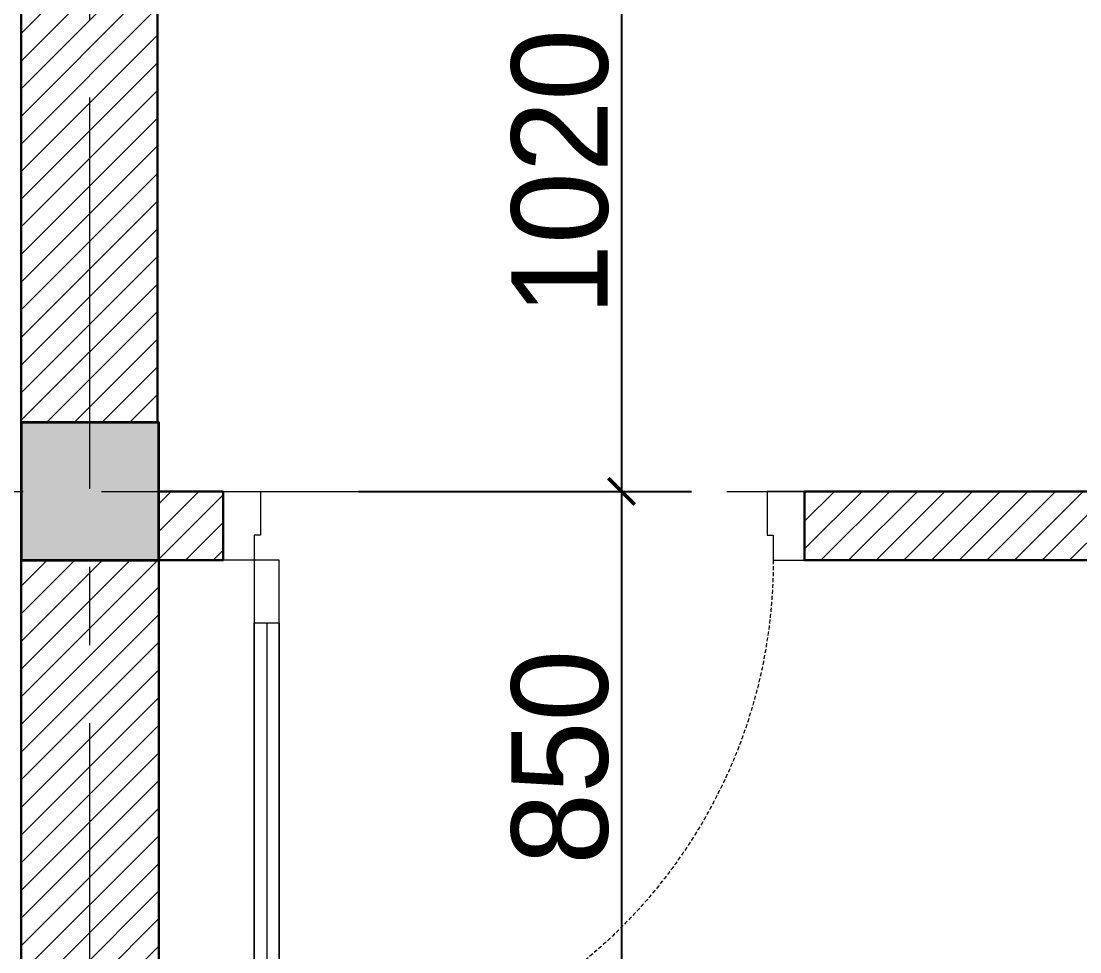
# Model space of a CAD drawing. Header units: millimetres. Extents: x 1832547 to 2001569, y -558009 to -417808.
# Drawn here: x 1888578 to 1890271, y -503051 to -501564 of the extents above; entities that cross this region are included whole.
import ezdxf

# ---------------------------------------------------------------- set-up
doc = ezdxf.new("R2010")
doc.units = ezdxf.units.MM
doc.header["$MEASUREMENT"] = 0
doc.linetypes.add('CENTER', pattern=[2, 1.25, -0.25, 0.25, -0.25])
doc.linetypes.add('HIDDEN', pattern=[9.525, 6.35, -3.175])
doc.layers.get('0').update_dxf_attribs({"linetype": 'CONTINUOUS'})
doc.layers.get('DEFPOINTS').update_dxf_attribs({"linetype": 'CONTINUOUS'})
for name, color, linetype, lineweight in [('CA. TUONG', 30, 'CONTINUOUS', 30), ('CA.cot', 2, 'CONTINUOUS', 35), ('CA.dim 08', 8, 'CONTINUOUS', 13), ('CA.tim 67', 67, 'CENTER', 9), ('CA.vat lieu 08', 8, 'CONTINUOUS', 5), ('NKB-Fur', 25, 'CONTINUOUS', 9)]:
    doc.layers.add(name, color=color, linetype=linetype, lineweight=lineweight)
doc.styles.get("Standard").update_dxf_attribs({"font": 'roman.shx'})
doc.dimstyles.new('CA 70', dxfattribs={"dimscale": 0.7, "dimtxt": 220, "dimasz": 60, "dimexe": 160, "dimexo": 0, "dimgap": 30, "dimtad": 1, "dimdec": 0, "dimrnd": 5, "dimzin": 0, "dimdsep": 46, "dimtxsty": 'Standard', "dimblk": 'ARCHTICK', "dimcen": 0.09, "dimdle": 160, "dimclrd": 256, "dimclre": 256, "dimclrt": 255, "dimadec": 0, "dimazin": 0, "dimtfac": 1, "dimtdec": 0, "dimtix": 1, "dimtmove": 2, "dimatfit": 3, "dimldrblk": 'DOT', "dimfxl": 600, "dimfxlon": 1, "dimtolj": 1, "dimtzin": 0, "dimarcsym": 0})
pattern_1 = [(45, (1289.156, 0), (-22.0970869, 22.0970869), [])]

# ---------------------------------------------------------------- blocks, each defined once
blk = doc.blocks.new('A$Ccce9e104')
at = {"layer": 'CA.vat lieu 08'}
h = blk.add_hatch(color=256, dxfattribs=at)
h.dxf.hatch_style = 1
h.paths.add_polyline_path([(220, 220), (220, 0), (0, 0), (0, 220)])
at = {"layer": 'CA.cot'}
blk.add_lwpolyline([(220, 220), (220, 0), (0, 0), (0, 220)], close=True, dxfattribs=at)
blk = doc.blocks.new('*U88')
blk.add_line((100, -70), (730, -70))
for points in [[(-110, 0), (-110, -60), (-40, -60), (-40, -50), (0, -50), (0, 0)], [(0, -50), (830, -50), (830, -90), (0, -90)], [(100, -50), (100, -90), (730, -90), (730, -50)], [(-110, -930), (-110, -870), (-40, -870), (-40, -880), (0, -880), (0, -930)]]:
    blk.add_lwpolyline(points, close=True)
at = {"linetype": 'HIDDEN'}
blk.add_arc((0, -50), 830, 270, 360, dxfattribs=at)
blk = doc.blocks.new('ƯT5T45')
at = {"layer": 'CA.vat lieu 08'}
h = blk.add_hatch(dxfattribs=at)
h.set_pattern_fill('ANSI31', color=256, scale=250)
h.set_pattern_definition(pattern_1)
h.paths.add_polyline_path([(1889928, -465984.7), (1888578, -465984.7), (1888578, -470864.7), (1888798, -470864.7), (1888798, -466204.7), (1889928, -466204.7)])
h.paths.add_polyline_path([(1898138.1, -465984.7), (1894798.1, -465984.7), (1894798.1, -466204.7), (1895778.1, -466204.7), (1895778.1, -466656.7), (1895888.1, -466656.7), (1895888.1, -466204.7), (1898138.1, -466204.7)])
h.paths.add_polyline_path([(1899058.1, -467404.7), (1898358.1, -467404.7), (1898358.1, -467138.1), (1898248.1, -467138.1), (1898248.1, -467404.7), (1894578.1, -467404.7), (1894578.1, -469924.7), (1894688.1, -469924.7), (1894688.1, -467514.9), (1899058.1, -467514.9)])
h.paths.add_polyline_path([(1898358.1, -466204.7), (1898248.1, -466204.7), (1898248.1, -466438.4), (1898358.1, -466438.4)])
h.paths.add_polyline_path([(1899058.1, -468224.4), (1898838.1, -468224.4), (1898838.1, -469714.2), (1899058.1, -469714.2)], flags=17)
h.paths.add_polyline_path([(1899058.1, -470313.9), (1898838.1, -470313.9), (1898838.1, -470864.7), (1899058.1, -470864.7)])
h.paths.add_polyline_path([(1898838.1, -470974.7), (1894798.1, -470974.7), (1894798.1, -471084.7), (1898137.7, -471084.7), (1898137.7, -471684.9), (1898357.4, -471684.9), (1898357.4, -471584.7), (1898358.1, -471084.7), (1898838.1, -471084.7)])
h.paths.add_polyline_path([(1898357.4, -473524.6), (1898138.1, -473524.6), (1898138.1, -474124.7), (1898357.4, -474124.7)])
h.paths.add_polyline_path([(1898138.1, -474124.7), (1896847.9, -474124.7), (1896847.9, -474344.7), (1898138.1, -474344.7)])
h.paths.add_polyline_path([(1895248.1, -474124.7), (1894798.1, -474124.7), (1894798.1, -474344.7), (1895248.1, -474344.7)])
h.paths.add_polyline_path([(1894798.1, -475144.4), (1894578.1, -475144.4), (1894578.1, -477164.7), (1894798.1, -477164.7)])
h.paths.add_polyline_path([(1894578.1, -478074.7), (1889830.8, -478074.7), (1889830.8, -478184.7), (1894578.1, -478184.7)])
h.paths.add_polyline_path([(1888795.9, -477054.7), (1888578.4, -477054.9), (1888578.4, -477154.6), (1888578, -477964.7), (1888795.9, -477964.7)])
h.paths.add_polyline_path([(1888798, -478184.7), (1888578, -478184.7), (1888578, -478924.7), (1888798, -478924.7)])
h.paths.add_polyline_path([(1888798, -480724.6), (1888577.9, -480724.6), (1888577.9, -481464.7), (1888798, -481464.7)])
h.paths.add_polyline_path([(1894578.1, -481464.7), (1893178.1, -481464.7), (1893178.1, -479284.6), (1893068.1, -479284.6), (1893068.1, -481464.7), (1888798, -481464.7), (1888798, -481684.7), (1894578.1, -481684.7)])
h.paths.add_polyline_path([(1894798.1, -480284.7), (1894578.1, -480284.7), (1894578.1, -481464.7), (1894798.1, -481464.7)])
h.paths.add_polyline_path([(1894798.1, -479284.6), (1894578.1, -479284.6), (1894578.1, -479584.3), (1894798.1, -479584.3)])
h.paths.add_polyline_path([(1894578.1, -479284.6), (1893928.1, -479284.6), (1893928.1, -479394.6), (1894578.1, -479394.6)])
h = blk.add_hatch(dxfattribs=at)
h.set_pattern_fill('ANSI31', color=256, scale=250)
h.set_pattern_definition(pattern_1)
h.paths.add_polyline_path([(1888900.8, -478074.7), (1888798, -478074.7), (1888798, -478184.7), (1888900.8, -478184.7)])
at = {"layer": 'CA. TUONG'}
blk.add_line((1888900.8, -478074.7), (1888900.8, -478184.7), dxfattribs=at)
for points in [[(1888795.9, -477054.7), (1888578, -477054.7), (1888578, -477964.7), (1888795.9, -477964.7)], [(1888900.8, -478074.7), (1888798, -478074.7), (1888798, -478184.7), (1888900.8, -478184.7)], [(1889830.8, -478074.7), (1894578.1, -478074.7), (1894578.1, -478184.7), (1889830.8, -478184.7)], [(1888578, -478924.7), (1888798, -478924.7), (1888798, -478184.7), (1888578, -478184.7)]]:
    blk.add_lwpolyline(points, close=True, dxfattribs=at)
at = {"layer": 'CA.tim 67', "ltscale": 500}
for p, q in [((1888688, -483070.4), (1888688, -462864)), ((1877956.3, -478074.7), (1906135.3, -478074.7))]:
    blk.add_line(p, q, dxfattribs=at)
at = {"layer": 'CA.cot', "xscale": -1, "rotation": 90}
blk.add_blockref('A$Ccce9e104', (1888798, -477964.7), dxfattribs=at)
at = {"layer": 'NKB-Fur', "xscale": -1, "rotation": 90}
blk.add_blockref('*U88', (1888900.8, -478184.7), dxfattribs=at)
blk = doc.blocks.new('_ArchTick')
at = {"color": 1, "linetype": 'ByBlock', "const_width": 0.15}
blk.add_lwpolyline([(-0.5, -0.5), (0.5, 0.5)], dxfattribs=at)
blk = doc.blocks.new('*D292')
at = {"layer": 'CA.dim 08', "lineweight": -2, "transparency": 16777216}
for p, q in [((1889538.1, -501183.4), (1889538.1, -502427.3)), ((1889118.1, -501295.4), (1889650.1, -501295.4)), ((1889118.1, -502315.3), (1889650.1, -502315.3))]:
    blk.add_line(p, q, dxfattribs=at)
at = {"layer": 'DEFPOINTS', "color": 0, "transparency": 16777216}
for p in [(1888795.9, -501295.4), (1888795.9, -502315.3), (1889538.1, -502315.3)]:
    blk.add_point(p, dxfattribs=at)
at = {"layer": 'CA.dim 08', "lineweight": -2, "transparency": 16777216, "xscale": 42, "yscale": 42, "zscale": 42}
for p, rotation in [((1889538.1, -501295.4), 90), ((1889538.1, -502315.3), 270)]:
    blk.add_blockref('_ArchTick', p, dxfattribs=dict(at, rotation=rotation))
at = {"layer": 'CA.dim 08', "color": 255, "transparency": 16777216, "insert": (1889440.1, -501805.3), "char_height": 154, "attachment_point": 5, "rotation": 90}
blk.add_mtext('\\A1;1020', dxfattribs=at)
blk = doc.blocks.new('_DOT')
at = {"color": 1, "linetype": 'ByBlock'}
blk.add_line((-0.5, 0), (-1, 0), dxfattribs=at)
at = {"color": 1, "linetype": 'ByBlock', "const_width": 0.5}
blk.add_lwpolyline([(-0.25, 0, 1), (0.25, 0, 1)], format="xyb", close=True, dxfattribs=at)
blk = doc.blocks.new('*D293')
at = {"layer": 'CA.dim 08', "lineweight": -2, "transparency": 16777216}
for p, q in [((1889538.1, -502203.3), (1889538.1, -503277.4)), ((1889118.1, -502315.3), (1889650.1, -502315.3)), ((1889118.1, -503165.4), (1889650.1, -503165.4))]:
    blk.add_line(p, q, dxfattribs=at)
at = {"layer": 'DEFPOINTS', "color": 0, "transparency": 16777216}
for p in [(1888795.9, -502315.3), (1888798, -503165.4), (1889538.1, -503165.4)]:
    blk.add_point(p, dxfattribs=at)
at = {"layer": 'CA.dim 08', "lineweight": -2, "transparency": 16777216, "xscale": 42, "yscale": 42, "zscale": 42}
for p, rotation in [((1889538.1, -502315.3), 90), ((1889538.1, -503165.4), 270)]:
    blk.add_blockref('_ArchTick', p, dxfattribs=dict(at, rotation=rotation))
at = {"layer": 'CA.dim 08', "color": 255, "transparency": 16777216, "insert": (1889440.1, -502740.3), "char_height": 154, "attachment_point": 5, "rotation": 90}
blk.add_mtext('\\A1;850', dxfattribs=at)

msp = doc.modelspace()

# ---------------------------------------------------------------- block references
at = {"layer": 'CA. TUONG'}
msp.add_blockref('ƯT5T45', (0, -24240.6), dxfattribs=at)

# ---------------------------------------------------------------- dimensions: what is measured, and where the dimension line sits
at = {"layer": 'CA.dim 08'}
for base, p1, p2, picture, middle in [((1889538.1, -502315.3), (1888795.9, -501295.4), (1888795.9, -502315.3), '*D292', (1889440.1, -501805.3)), ((1889538.1, -503165.4), (1888795.9, -502315.3), (1888798, -503165.4), '*D293', (1889440.1, -502740.3))]:
    dim = msp.add_linear_dim(base=base, p1=p1, p2=p2, angle=90, dimstyle='CA 70', dxfattribs=at)
    dim.commit()
    dim.dimension.update_dxf_attribs({"geometry": picture, "text_midpoint": middle})

doc.saveas('drawing.dxf')
